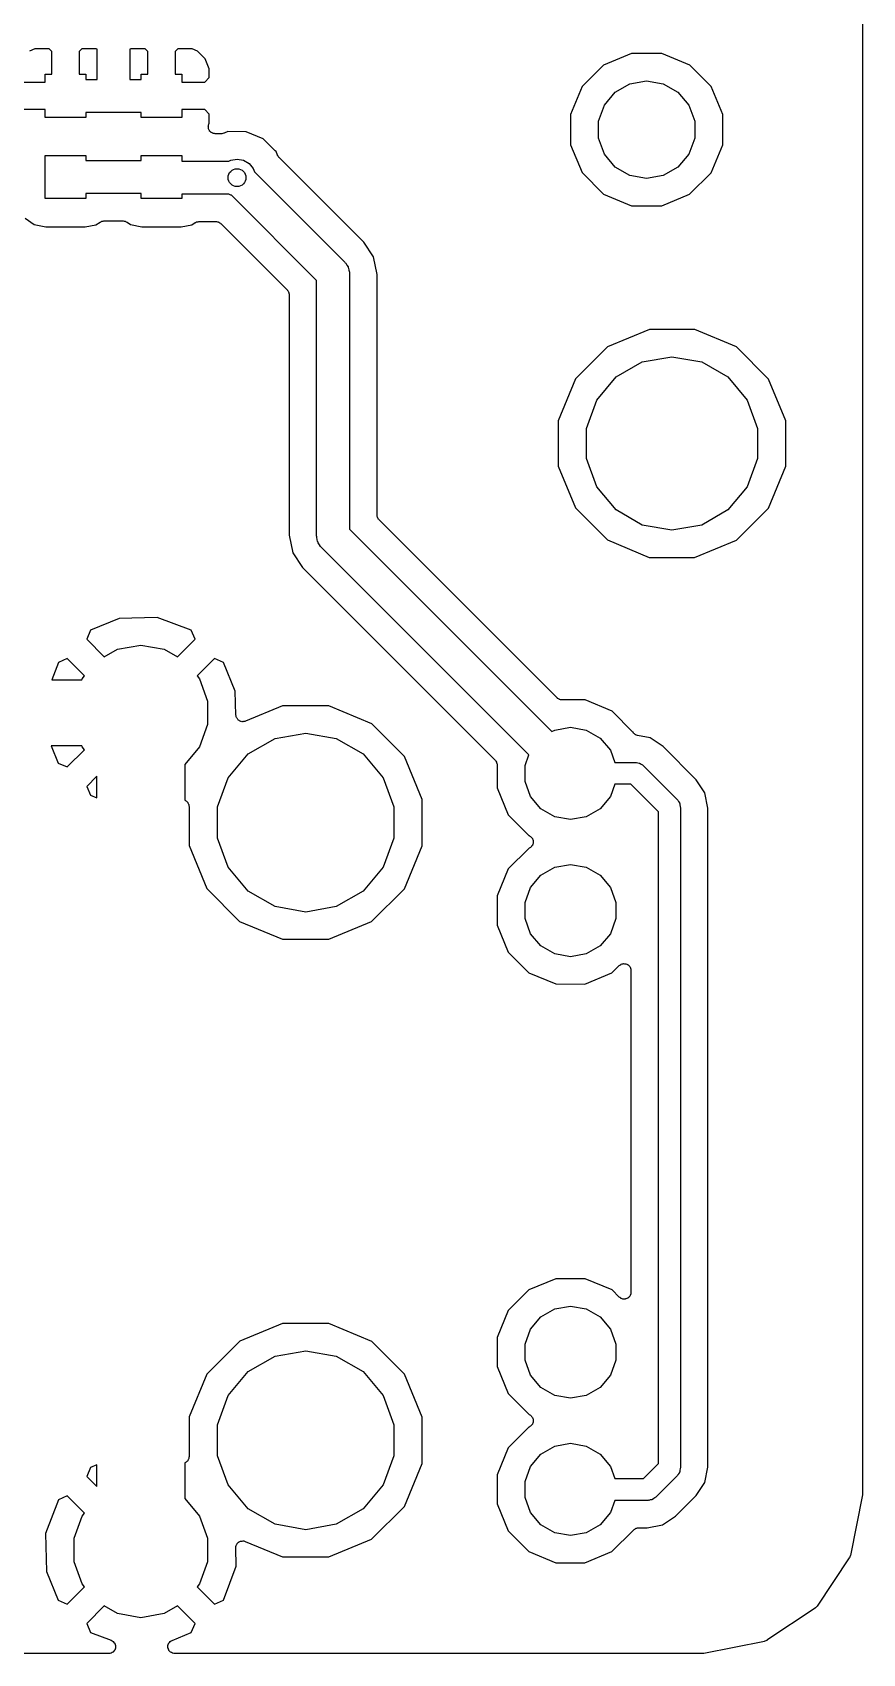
# Model space of a CAD drawing. Extents: x -71.9 to -7.4, y 11.1 to 59.4.
# Drawn here: x -22.84 to -7.47, y 11.11 to 41.11 of the extents above; entities that cross this region are included whole.
import ezdxf

# ---------------------------------------------------------------- set-up
doc = ezdxf.new("R2010")
doc.units = 0
doc.header["$MEASUREMENT"] = 0
doc.layers.add('BLACK', color=7, linetype='CONTINUOUS')

msp = doc.modelspace()

# ---------------------------------------------------------------- linework, layer by layer
at = {"layer": 'Black'}
for p, q in [((-7.473, 41.807), (-7.473, 14.0724)), ((-22.7905, 40.8015), (-22.8868, 40.7617)), ((-22.5249, 40.8015), (-22.7905, 40.8015)), ((-22.478, 40.7546), (-22.5249, 40.8015)), ((-21.9231, 40.8015), (-21.97, 40.7546)), ((-21.6575, 40.8015), (-21.9231, 40.8015)), ((-21.6398, 40.7942), (-21.6575, 40.8015)), ((-21.0125, 40.8015), (-21.0302, 40.7942)), ((-20.7469, 40.8015), (-21.0125, 40.8015)), ((-20.7, 40.7546), (-20.7469, 40.8015)), ((-20.1451, 40.8015), (-20.192, 40.7546)), ((-19.9888, 40.8015), (-20.1451, 40.8015)), ((-19.8795, 40.8015), (-19.9888, 40.8015)), ((-19.7832, 40.7617), (-19.8795, 40.8015)), ((-22.478, 40.331), (-22.478, 40.7546)), ((-21.97, 40.7546), (-21.97, 40.331)), ((-21.6398, 40.2358), (-21.6398, 40.7942)), ((-21.0302, 40.7942), (-21.0302, 40.2358)), ((-20.7, 40.331), (-20.7, 40.7546)), ((-20.192, 40.7546), (-20.192, 40.331)), ((-19.6403, 40.6188), (-19.7832, 40.7617)), ((-19.563, 40.432), (-19.6403, 40.6188)), ((-12.2662, 40.5022), (-12.6626, 40.1065)), ((-11.7485, 40.7161), (-12.2662, 40.5022)), ((-11.1883, 40.7157), (-11.7485, 40.7161)), ((-10.671, 40.5008), (-11.1883, 40.7157)), ((-10.2753, 40.1044), (-10.671, 40.5008)), ((-22.599, 40.185), (-22.599, 40.331)), ((-22.599, 40.331), (-22.478, 40.331)), ((-21.97, 40.331), (-21.849, 40.331)), ((-21.849, 40.331), (-21.849, 40.2358)), ((-21.849, 40.2358), (-21.6398, 40.2358)), ((-21.0302, 40.2358), (-20.821, 40.2358)), ((-20.821, 40.2358), (-20.821, 40.331)), ((-20.821, 40.331), (-20.7, 40.331)), ((-20.192, 40.331), (-20.071, 40.331)), ((-20.071, 40.331), (-20.071, 40.185)), ((-19.6474, 40.185), (-19.563, 40.2694)), ((-19.563, 40.2694), (-19.563, 40.432)), ((-11.7786, 40.1569), (-11.4696, 40.2113)), ((-11.4696, 40.2113), (-11.1606, 40.1569)), ((-23.0226, 40.185), (-22.599, 40.185)), ((-20.071, 40.185), (-19.6474, 40.185)), ((-12.6626, 40.1065), (-12.8774, 39.5892)), ((-12.252, 39.7596), (-12.0504, 40)), ((-12.0504, 40), (-11.7786, 40.1569)), ((-11.1606, 40.1569), (-10.8889, 40)), ((-10.8889, 40), (-10.6872, 39.7596)), ((-10.0614, 39.5867), (-10.2753, 40.1044)), ((-22.599, 39.677), (-23.0226, 39.677)), ((-22.599, 39.531), (-22.599, 39.677)), ((-21.335, 39.6262), (-21.849, 39.6262)), ((-21.849, 39.6262), (-21.849, 39.531)), ((-20.821, 39.6262), (-21.335, 39.6262)), ((-20.821, 39.531), (-20.821, 39.6262)), ((-19.6474, 39.677), (-20.071, 39.677)), ((-20.071, 39.677), (-20.071, 39.531)), ((-19.563, 39.5926), (-19.6474, 39.677)), ((-12.3594, 39.4648), (-12.252, 39.7596)), ((-10.6872, 39.7596), (-10.5799, 39.4648)), ((-21.849, 39.531), (-22.599, 39.531)), ((-20.071, 39.531), (-20.821, 39.531)), ((-19.5819, 39.3643), (-19.5801, 39.3725)), ((-19.5801, 39.3506), (-19.5819, 39.3643)), ((-19.5801, 39.3809), (-19.5753, 39.3939)), ((-19.5801, 39.3725), (-19.5801, 39.3809)), ((-19.5801, 39.3367), (-19.5801, 39.3506)), ((-19.5772, 39.3289), (-19.5801, 39.3367)), ((-19.5761, 39.3206), (-19.5772, 39.3289)), ((-19.5697, 39.3083), (-19.5761, 39.3206)), ((-19.5753, 39.3939), (-19.5723, 39.4074)), ((-19.5723, 39.4074), (-19.563, 39.43)), ((-19.565, 39.2953), (-19.5697, 39.3083)), ((-19.563, 39.43), (-19.563, 39.5926)), ((-12.8774, 39.5892), (-12.8779, 39.0291)), ((-12.3594, 39.151), (-12.3594, 39.4648)), ((-10.5799, 39.4648), (-10.5799, 39.151)), ((-10.0619, 39.0266), (-10.0614, 39.5867)), ((-19.5596, 39.2889), (-19.565, 39.2953)), ((-19.5558, 39.2815), (-19.5596, 39.2889)), ((-19.5455, 39.2721), (-19.5558, 39.2815)), ((-19.5366, 39.2615), (-19.5455, 39.2721)), ((-19.5294, 39.2573), (-19.5366, 39.2615)), ((-19.5232, 39.2517), (-19.5294, 39.2573)), ((-19.5104, 39.2464), (-19.5232, 39.2517)), ((-19.4984, 39.2395), (-19.5104, 39.2464)), ((-19.4902, 39.238), (-19.4984, 39.2395)), ((-19.4825, 39.2348), (-19.4902, 39.238)), ((-19.4687, 39.2342), (-19.4825, 39.2348)), ((-19.455, 39.2318), (-19.4687, 39.2342)), ((-19.3353, 39.2318), (-19.455, 39.2318)), ((-19.3326, 39.2323), (-19.3353, 39.2318)), ((-19.3299, 39.2319), (-19.3326, 39.2323)), ((-19.3109, 39.2361), (-19.3299, 39.2319)), ((-19.2918, 39.2395), (-19.3109, 39.2361)), ((-19.2895, 39.2408), (-19.2918, 39.2395)), ((-19.2868, 39.2414), (-19.2895, 39.2408)), ((-19.2175, 39.27), (-19.2868, 39.2414)), ((-18.879, 39.2698), (-19.2175, 39.27)), ((-18.5664, 39.1399), (-18.879, 39.2698)), ((-18.341, 38.9142), (-18.5664, 39.1399)), ((-12.8779, 39.0291), (-12.664, 38.5114)), ((-12.252, 38.8562), (-12.3594, 39.151)), ((-10.5799, 39.151), (-10.6872, 38.8562)), ((-10.2767, 38.5093), (-10.0619, 39.0266)), ((-22.599, 38.031), (-22.599, 38.831)), ((-22.599, 38.831), (-21.849, 38.831)), ((-21.849, 38.831), (-21.849, 38.7358)), ((-21.849, 38.7358), (-20.821, 38.7358)), ((-20.821, 38.7358), (-20.821, 38.831)), ((-20.821, 38.831), (-20.071, 38.831)), ((-20.071, 38.831), (-20.071, 38.7238)), ((-20.071, 38.7238), (-19.199, 38.7238)), ((-19.199, 38.7238), (-19.1667, 38.7425)), ((-19.1667, 38.7425), (-19.049, 38.7632)), ((-19.049, 38.7632), (-18.9313, 38.7425)), ((-18.9313, 38.7425), (-18.8277, 38.6827)), ((-18.3272, 38.9004), (-18.341, 38.9142)), ((-18.2991, 38.8323), (-18.3272, 38.9004)), ((-18.2976, 38.8299), (-18.2991, 38.8323)), ((-18.2968, 38.8271), (-18.2976, 38.8299)), ((-18.2858, 38.8113), (-18.2968, 38.8271)), ((-18.2754, 38.7951), (-18.2858, 38.8113)), ((-18.2732, 38.7933), (-18.2754, 38.7951)), ((-18.2715, 38.791), (-18.2732, 38.7933)), ((-16.7051, 37.2246), (-18.2715, 38.791)), ((-12.0504, 38.6158), (-12.252, 38.8562)), ((-10.6872, 38.8562), (-10.8889, 38.6158)), ((-18.8277, 38.6827), (-18.7509, 38.5911)), ((-18.7509, 38.5911), (-18.7285, 38.5296)), ((-18.7285, 38.5296), (-17.0555, 36.8565)), ((-12.664, 38.5114), (-12.2682, 38.115)), ((-11.7786, 38.4589), (-12.0504, 38.6158)), ((-11.4696, 38.4045), (-11.7786, 38.4589)), ((-11.1606, 38.4589), (-11.4696, 38.4045)), ((-10.8889, 38.6158), (-11.1606, 38.4589)), ((-10.6731, 38.1136), (-10.2767, 38.5093)), ((-20.821, 38.1262), (-21.849, 38.1262)), ((-21.849, 38.1262), (-21.849, 38.031)), ((-20.821, 38.031), (-20.821, 38.1262)), ((-19.199, 38.1142), (-20.071, 38.1142)), ((-20.071, 38.1142), (-20.071, 38.031)), ((-19.1667, 38.0955), (-19.199, 38.1142)), ((-12.2682, 38.115), (-11.7509, 37.9001)), ((-11.1908, 37.8997), (-10.6731, 38.1136)), ((-21.849, 38.031), (-22.599, 38.031)), ((-20.071, 38.031), (-20.821, 38.031)), ((-19.1544, 38.0934), (-19.1667, 38.0955)), ((-17.5758, 36.5147), (-19.1544, 38.0934)), ((-11.7509, 37.9001), (-11.1908, 37.8997)), ((-22.9702, 37.6699), (-22.8005, 37.5539)), ((-22.8005, 37.5539), (-22.5863, 37.5106)), ((-22.5863, 37.5106), (-21.8608, 37.5106)), ((-21.8608, 37.5106), (-21.6615, 37.5481)), ((-21.6615, 37.5481), (-21.5839, 37.598)), ((-21.5839, 37.598), (-21.5709, 37.6035)), ((-21.5709, 37.6035), (-21.5587, 37.6105)), ((-21.5587, 37.6105), (-21.5507, 37.6119)), ((-21.5507, 37.6119), (-21.5433, 37.6151)), ((-21.5433, 37.6151), (-21.5291, 37.6157)), ((-21.5291, 37.6157), (-21.5152, 37.6182)), ((-21.5152, 37.6182), (-21.1558, 37.6182)), ((-21.1558, 37.6182), (-21.1401, 37.6154)), ((-21.1401, 37.6154), (-21.1243, 37.6142)), ((-21.1243, 37.6142), (-21.1186, 37.6116)), ((-21.1186, 37.6116), (-21.1123, 37.6105)), ((-21.1123, 37.6105), (-21.0986, 37.6026)), ((-21.0986, 37.6026), (-21.0841, 37.5961)), ((-21.0841, 37.5961), (-21.0225, 37.5539)), ((-21.0225, 37.5539), (-20.8083, 37.5106)), ((-20.8083, 37.5106), (-20.0828, 37.5106)), ((-20.0828, 37.5106), (-19.8835, 37.5481)), ((-19.8835, 37.5481), (-19.8246, 37.586)), ((-19.8246, 37.586), (-19.8116, 37.5915)), ((-19.8116, 37.5915), (-19.7993, 37.5985)), ((-19.7993, 37.5985), (-19.7914, 37.5999)), ((-19.7914, 37.5999), (-19.7839, 37.6031)), ((-19.7839, 37.6031), (-19.7698, 37.6037)), ((-19.7698, 37.6037), (-19.7559, 37.6062)), ((-19.7559, 37.6062), (-19.4383, 37.6062)), ((-19.4383, 37.6062), (-19.4328, 37.6052)), ((-19.4328, 37.6052), (-19.4272, 37.6057)), ((-19.4272, 37.6057), (-19.4112, 37.6014)), ((-19.4112, 37.6014), (-19.3948, 37.5985)), ((-19.3948, 37.5985), (-19.39, 37.5957)), ((-19.39, 37.5957), (-19.3846, 37.5943)), ((-19.3846, 37.5943), (-19.371, 37.5848)), ((-19.371, 37.5848), (-19.3566, 37.5765)), ((-19.3566, 37.5765), (-19.3531, 37.5722)), ((-19.3531, 37.5722), (-19.3485, 37.569)), ((-19.3485, 37.569), (-18.121, 36.3415)), ((-16.5224, 36.9511), (-16.7051, 37.2246)), ((-16.4582, 36.6285), (-16.5224, 36.9511)), ((-17.0555, 36.8565), (-17.0478, 36.8455)), ((-17.0478, 36.8455), (-17.0375, 36.8369)), ((-17.0375, 36.8369), (-17.0176, 36.8024)), ((-17.0176, 36.8024), (-16.9948, 36.7698)), ((-16.9948, 36.7698), (-16.9913, 36.7569)), ((-16.9913, 36.7569), (-16.9846, 36.7452)), ((-16.9846, 36.7452), (-16.9777, 36.706)), ((-16.9777, 36.706), (-16.9674, 36.6676)), ((-16.9674, 36.6676), (-16.9685, 36.6542)), ((-16.9685, 36.6542), (-16.9662, 36.641)), ((-16.9662, 36.641), (-16.9662, 31.9143)), ((-16.4582, 33.0574), (-16.4582, 36.6285)), ((-18.121, 36.3415), (-18.1178, 36.3369)), ((-18.1178, 36.3369), (-18.1135, 36.3334)), ((-18.1135, 36.3334), (-18.1052, 36.319)), ((-18.1052, 36.319), (-18.0957, 36.3054)), ((-18.0957, 36.3054), (-18.0943, 36.3)), ((-18.0943, 36.3), (-18.0915, 36.2952)), ((-17.5758, 31.788), (-17.5758, 36.5147)), ((-18.0915, 36.2952), (-18.0886, 36.2788)), ((-18.0886, 36.2788), (-18.0843, 36.2628)), ((-18.0843, 36.2628), (-18.0848, 36.2572)), ((-18.0848, 36.2572), (-18.0838, 36.2517)), ((-18.0838, 36.2517), (-18.0838, 31.8005)), ((-11.4175, 35.6084), (-12.1925, 35.2881)), ((-10.5789, 35.6076), (-11.4175, 35.6084)), ((-9.8043, 35.286), (-10.5789, 35.6076)), ((-12.1925, 35.2881), (-12.786, 34.6956)), ((-11.5493, 35.0093), (-11, 35.1061)), ((-11, 35.1061), (-10.4507, 35.0093)), ((-9.2119, 34.6925), (-9.8043, 35.286)), ((-12.0324, 34.7304), (-11.5493, 35.0093)), ((-10.4507, 35.0093), (-9.9676, 34.7304)), ((-12.786, 34.6956), (-13.1076, 33.9211)), ((-12.3909, 34.3031), (-12.0324, 34.7304)), ((-9.9676, 34.7304), (-9.6091, 34.3031)), ((-8.8916, 33.9175), (-9.2119, 34.6925)), ((-12.5817, 33.7789), (-12.3909, 34.3031)), ((-9.6091, 34.3031), (-9.4183, 33.7789)), ((-13.1076, 33.9211), (-13.1084, 33.0825)), ((-8.8924, 33.0789), (-8.8916, 33.9175)), ((-12.5817, 33.2211), (-12.5817, 33.7789)), ((-9.4183, 33.7789), (-9.4183, 33.2211)), ((-16.4582, 32.1773), (-16.4582, 33.0574)), ((-13.1084, 33.0825), (-12.7881, 32.3075)), ((-12.3909, 32.6969), (-12.5817, 33.2211)), ((-9.4183, 33.2211), (-9.6091, 32.6969)), ((-9.214, 32.3044), (-8.8924, 33.0789)), ((-12.0324, 32.2696), (-12.3909, 32.6969)), ((-9.6091, 32.6969), (-9.9676, 32.2696)), ((-16.4572, 32.1718), (-16.4582, 32.1773)), ((-16.4577, 32.1662), (-16.4572, 32.1718)), ((-16.4534, 32.1502), (-16.4577, 32.1662)), ((-16.4505, 32.1338), (-16.4534, 32.1502)), ((-16.4477, 32.129), (-16.4505, 32.1338)), ((-16.4463, 32.1236), (-16.4477, 32.129)), ((-16.4368, 32.11), (-16.4463, 32.1236)), ((-16.4285, 32.0956), (-16.4368, 32.11)), ((-12.7881, 32.3075), (-12.1956, 31.714)), ((-11.5493, 31.9907), (-12.0324, 32.2696)), ((-9.9676, 32.2696), (-10.4507, 31.9907)), ((-9.8075, 31.7119), (-9.214, 32.3044)), ((-18.0838, 31.8005), (-18.0196, 31.4779)), ((-16.9662, 31.9143), (-13.2209, 28.1689)), ((-16.4242, 32.0921), (-16.4285, 32.0956)), ((-16.421, 32.0875), (-16.4242, 32.0921)), ((-13.1249, 28.7913), (-16.421, 32.0875)), ((-11, 31.8939), (-11.5493, 31.9907)), ((-10.4507, 31.9907), (-11, 31.8939)), ((-17.5735, 31.7748), (-17.5758, 31.788)), ((-17.5746, 31.7614), (-17.5735, 31.7748)), ((-17.5643, 31.723), (-17.5746, 31.7614)), ((-17.5574, 31.6838), (-17.5643, 31.723)), ((-17.5507, 31.6721), (-17.5574, 31.6838)), ((-17.5472, 31.6592), (-17.5507, 31.6721)), ((-17.5244, 31.6266), (-17.5472, 31.6592)), ((-17.5045, 31.5921), (-17.5244, 31.6266)), ((-17.4942, 31.5835), (-17.5045, 31.5921)), ((-17.4865, 31.5725), (-17.4942, 31.5835)), ((-13.6496, 27.7356), (-17.4865, 31.5725)), ((-12.1956, 31.714), (-11.4211, 31.3924)), ((-10.5825, 31.3916), (-9.8075, 31.7119)), ((-18.0196, 31.4779), (-17.8369, 31.2044)), ((-17.8369, 31.2044), (-14.2741, 27.6416)), ((-11.4211, 31.3924), (-10.5825, 31.3916)), ((-21.7578, 30.0443), (-21.8314, 29.8776)), ((-21.2275, 30.2639), (-21.7578, 30.0443)), ((-20.5267, 30.2828), (-21.2275, 30.2639)), ((-19.8994, 30.0424), (-20.5267, 30.2828)), ((-19.8266, 29.8776), (-19.8994, 30.0424)), ((-21.8314, 29.8776), (-21.5059, 29.5521)), ((-21.2582, 29.6951), (-20.829, 29.7708)), ((-20.829, 29.7708), (-20.3998, 29.6951)), ((-20.1521, 29.5521), (-19.8266, 29.8776)), ((-22.3554, 29.4456), (-22.4781, 29.1256)), ((-22.1906, 29.5184), (-22.3554, 29.4456)), ((-21.87, 29.1978), (-22.1906, 29.5184)), ((-21.5059, 29.5521), (-21.2582, 29.6951)), ((-20.3998, 29.6951), (-20.1521, 29.5521)), ((-19.4674, 29.5184), (-19.788, 29.1978)), ((-19.3007, 29.4448), (-19.4674, 29.5184)), ((-19.0811, 28.9145), (-19.3007, 29.4448)), ((-22.4781, 29.1256), (-21.9221, 29.1256)), ((-21.9221, 29.1256), (-21.9157, 29.1434)), ((-21.9157, 29.1434), (-21.87, 29.1978)), ((-19.788, 29.1978), (-19.7423, 29.1434)), ((-19.7423, 29.1434), (-19.5933, 28.7339)), ((-19.0692, 28.4743), (-19.0811, 28.9145)), ((-19.5933, 28.7339), (-19.5933, 28.2981)), ((-18.2064, 28.6444), (-18.8938, 28.3603)), ((-17.3479, 28.6436), (-18.2064, 28.6444)), ((-16.555, 28.3144), (-17.3479, 28.6436)), ((-13.1203, 28.7882), (-13.1249, 28.7913)), ((-13.1168, 28.7839), (-13.1203, 28.7882)), ((-13.1024, 28.7756), (-13.1168, 28.7839)), ((-13.0887, 28.766), (-13.1024, 28.7756)), ((-13.0834, 28.7646), (-13.0887, 28.766)), ((-13.0786, 28.7618), (-13.0834, 28.7646)), ((-13.0622, 28.7589), (-13.0786, 28.7618)), ((-13.0461, 28.7546), (-13.0622, 28.7589)), ((-13.0406, 28.7551), (-13.0461, 28.7546)), ((-13.0352, 28.7541), (-13.0406, 28.7551)), ((-12.6077, 28.7538), (-13.0352, 28.7541)), ((-12.1088, 28.5466), (-12.6077, 28.7538)), ((-11.7217, 28.1588), (-12.1088, 28.5466)), ((-19.5933, 28.2981), (-19.7423, 27.8886)), ((-19.0668, 28.4624), (-19.0692, 28.4743)), ((-19.0663, 28.4503), (-19.0668, 28.4624)), ((-19.0624, 28.441), (-19.0663, 28.4503)), ((-19.0604, 28.4311), (-19.0624, 28.441)), ((-19.0541, 28.4208), (-19.0604, 28.4311)), ((-19.0495, 28.4096), (-19.0541, 28.4208)), ((-19.0426, 28.4021), (-19.0495, 28.4096)), ((-19.0374, 28.3935), (-19.0426, 28.4021)), ((-19.0279, 28.386), (-19.0374, 28.3935)), ((-19.0197, 28.377), (-19.0279, 28.386)), ((-19.0107, 28.3723), (-19.0197, 28.377)), ((-19.0028, 28.3661), (-19.0107, 28.3723)), ((-18.9913, 28.3622), (-19.0028, 28.3661)), ((-18.9806, 28.3566), (-18.9913, 28.3622)), ((-18.9706, 28.3553), (-18.9806, 28.3566)), ((-18.961, 28.3521), (-18.9706, 28.3553)), ((-18.9489, 28.3524), (-18.961, 28.3521)), ((-18.9369, 28.3508), (-18.9489, 28.3524)), ((-18.927, 28.353), (-18.9369, 28.3508)), ((-18.9169, 28.3533), (-18.927, 28.353)), ((-18.9056, 28.3577), (-18.9169, 28.3533)), ((-18.8938, 28.3603), (-18.9056, 28.3577)), ((-15.9485, 27.7068), (-16.555, 28.3144)), ((-13.1708, 28.1978), (-12.879, 28.2492)), ((-12.879, 28.2492), (-12.5872, 28.1978)), ((-22.4895, 27.9064), (-22.3573, 27.5872)), ((-21.9221, 27.9064), (-22.4895, 27.9064)), ((-21.9157, 27.8886), (-21.9221, 27.9064)), ((-18.8437, 27.7548), (-18.3455, 28.0424)), ((-18.3455, 28.0424), (-17.779, 28.1423)), ((-17.779, 28.1423), (-17.2125, 28.0424)), ((-17.2125, 28.0424), (-16.7143, 27.7548)), ((-13.2209, 28.1689), (-13.1708, 28.1978)), ((-12.5872, 28.1978), (-12.3305, 28.0496)), ((-12.3305, 28.0496), (-12.1401, 27.8226)), ((-11.721, 28.1579), (-11.7217, 28.1588)), ((-11.7124, 28.1421), (-11.721, 28.1579)), ((-11.7093, 28.1393), (-11.7124, 28.1421)), ((-11.707, 28.1358), (-11.7093, 28.1393)), ((-11.6928, 28.1249), (-11.707, 28.1358)), ((-11.6792, 28.113), (-11.6928, 28.1249)), ((-11.6754, 28.1115), (-11.6792, 28.113)), ((-11.6721, 28.109), (-11.6754, 28.1115)), ((-11.6549, 28.1035), (-11.6721, 28.109)), ((-11.6381, 28.097), (-11.6549, 28.1035)), ((-11.4057, 28.0508), (-11.6381, 28.097)), ((-11.1652, 27.8901), (-11.4057, 28.0508)), ((-22.1906, 27.5136), (-21.87, 27.8342)), ((-21.87, 27.8342), (-21.9157, 27.8886)), ((-19.7423, 27.8886), (-20.0162, 27.5622)), ((-19.2134, 27.3142), (-18.8437, 27.7548)), ((-16.7143, 27.7548), (-16.3446, 27.3142)), ((-15.6206, 26.9134), (-15.9485, 27.7068)), ((-14.2741, 27.6416), (-14.2708, 27.637)), ((-14.2708, 27.637), (-14.2665, 27.6333)), ((-14.2665, 27.6333), (-14.2582, 27.619)), ((-14.2582, 27.619), (-14.2488, 27.6055)), ((-14.2488, 27.6055), (-14.2473, 27.6)), ((-14.2473, 27.6), (-14.2445, 27.5951)), ((-13.7193, 27.5442), (-13.6496, 27.7356)), ((-12.1401, 27.8226), (-12.0587, 27.5992)), ((-12.0587, 27.5992), (-11.6769, 27.5992)), ((-11.6769, 27.5992), (-11.6681, 27.5976)), ((-10.554, 27.2788), (-11.1652, 27.8901)), ((-22.3573, 27.5872), (-22.1906, 27.5136)), ((-21.6418, 27.344), (-21.8314, 27.1544)), ((-21.6418, 26.9448), (-21.6418, 27.344)), ((-20.0162, 27.5622), (-20.0162, 26.8988)), ((-19.4101, 26.7736), (-19.2134, 27.3142)), ((-16.3446, 27.3142), (-16.1479, 26.7736)), ((-14.2445, 27.5951), (-14.2416, 27.5788)), ((-14.2416, 27.5788), (-14.2373, 27.5629)), ((-14.2373, 27.5629), (-14.2378, 27.5572)), ((-14.2378, 27.5572), (-14.2369, 27.5517)), ((-14.2369, 27.5517), (-14.2372, 27.1271)), ((-13.7193, 27.2478), (-13.7193, 27.5442)), ((-11.6681, 27.5976), (-11.6592, 27.5984)), ((-11.6592, 27.5984), (-11.6336, 27.5916)), ((-11.6336, 27.5916), (-11.6074, 27.5869)), ((-11.6074, 27.5869), (-11.5997, 27.5825)), ((-11.5997, 27.5825), (-11.591, 27.5802)), ((-11.591, 27.5802), (-11.5693, 27.5649)), ((-11.5693, 27.5649), (-11.5463, 27.5517)), ((-11.5463, 27.5517), (-11.5406, 27.5448)), ((-11.5406, 27.5448), (-11.5332, 27.5397)), ((-11.5332, 27.5397), (-10.9043, 26.9108)), ((-21.8314, 27.1544), (-21.7586, 26.9896)), ((-14.2372, 27.1271), (-14.0309, 26.6278)), ((-13.6179, 26.9694), (-13.7193, 27.2478)), ((-12.0587, 27.1928), (-12.1401, 26.9694)), ((-11.7611, 27.1928), (-12.0587, 27.1928)), ((-11.2512, 26.6829), (-11.7611, 27.1928)), ((-10.3932, 27.0383), (-10.554, 27.2788)), ((-10.3368, 26.7546), (-10.3932, 27.0383)), ((-21.7586, 26.9896), (-21.6418, 26.9448)), ((-20.0162, 26.8988), (-20.0132, 26.8972)), ((-20.0132, 26.8972), (-20.0001, 26.8924)), ((-20.0001, 26.8924), (-19.9938, 26.8871)), ((-19.9938, 26.8871), (-19.9864, 26.8833)), ((-19.9864, 26.8833), (-19.977, 26.873)), ((-19.977, 26.873), (-19.9664, 26.8641)), ((-19.9664, 26.8641), (-19.9622, 26.8569)), ((-19.9622, 26.8569), (-19.9566, 26.8507)), ((-19.9566, 26.8507), (-19.9513, 26.8379)), ((-19.9513, 26.8379), (-19.9444, 26.8258)), ((-19.9444, 26.8258), (-19.9429, 26.8177)), ((-19.9429, 26.8177), (-19.9398, 26.81)), ((-19.9398, 26.81), (-19.9391, 26.7961)), ((-19.9391, 26.7961), (-19.9367, 26.7824)), ((-19.9367, 26.7824), (-19.9374, 26.0586)), ((-19.4101, 26.1984), (-19.4101, 26.7736)), ((-16.1479, 26.7736), (-16.1479, 26.1984)), ((-15.6214, 26.0549), (-15.6206, 26.9134)), ((-13.4275, 26.7424), (-13.6179, 26.9694)), ((-13.1708, 26.5942), (-13.4275, 26.7424)), ((-12.3305, 26.7424), (-12.5872, 26.5942)), ((-12.1401, 26.9694), (-12.3305, 26.7424)), ((-10.9043, 26.9108), (-10.8992, 26.9034)), ((-10.8992, 26.9034), (-10.8923, 26.8977)), ((-10.8923, 26.8977), (-10.8791, 26.8747)), ((-10.8791, 26.8747), (-10.8638, 26.853)), ((-10.8638, 26.853), (-10.8615, 26.8443)), ((-10.8615, 26.8443), (-10.8571, 26.8366)), ((-10.8571, 26.8366), (-10.8524, 26.8104)), ((-10.8524, 26.8104), (-10.8456, 26.7848)), ((-10.8456, 26.7848), (-10.8464, 26.7759)), ((-10.8464, 26.7759), (-10.8448, 26.7671)), ((-10.8448, 26.7671), (-10.8448, 14.543)), ((-10.3368, 14.5555), (-10.3368, 26.7546)), ((-14.0309, 26.6278), (-13.6492, 26.2454)), ((-12.879, 26.5428), (-13.1708, 26.5942)), ((-12.5872, 26.5942), (-12.879, 26.5428)), ((-11.2512, 14.6272), (-11.2512, 26.6829)), ((-19.2134, 25.6578), (-19.4101, 26.1984)), ((-16.1479, 26.1984), (-16.3446, 25.6578)), ((-13.6492, 26.2454), (-13.6447, 26.2435)), ((-13.6447, 26.2435), (-13.6308, 26.2346)), ((-13.6308, 26.2346), (-13.616, 26.2269)), ((-13.616, 26.2269), (-13.6123, 26.2228)), ((-13.6123, 26.2228), (-13.6076, 26.2198)), ((-13.6076, 26.2198), (-13.5975, 26.2066)), ((-13.5975, 26.2066), (-13.5863, 26.1944)), ((-13.5863, 26.1944), (-13.5841, 26.1892)), ((-13.5841, 26.1892), (-13.5807, 26.1848)), ((-13.5807, 26.1848), (-13.5758, 26.169)), ((-13.5758, 26.169), (-13.5694, 26.1536)), ((-13.5695, 26.0987), (-13.5758, 26.0833)), ((-13.5692, 26.1042), (-13.5695, 26.0987)), ((-13.5694, 26.1536), (-13.5692, 26.1481)), ((-13.5692, 26.1481), (-13.5675, 26.1427)), ((-13.5675, 26.1096), (-13.5692, 26.1042)), ((-13.5675, 26.1427), (-13.5683, 26.1261)), ((-13.5683, 26.1261), (-13.5675, 26.1096)), ((-19.9374, 26.0586), (-19.6095, 25.2652)), ((-15.9506, 25.262), (-15.6214, 26.0549)), ((-13.6472, 26.0079), (-14.0296, 25.6262)), ((-13.6449, 26.0089), (-13.6472, 26.0079)), ((-13.6309, 26.0178), (-13.6449, 26.0089)), ((-13.6162, 26.0254), (-13.6309, 26.0178)), ((-13.6124, 26.0295), (-13.6162, 26.0254)), ((-13.6077, 26.0325), (-13.6124, 26.0295)), ((-13.5976, 26.0457), (-13.6077, 26.0325)), ((-13.5864, 26.0579), (-13.5976, 26.0457)), ((-13.5842, 26.0631), (-13.5864, 26.0579)), ((-13.5808, 26.0675), (-13.5842, 26.0631)), ((-13.5758, 26.0833), (-13.5808, 26.0675)), ((-18.8437, 25.2172), (-19.2134, 25.6578)), ((-16.3446, 25.6578), (-16.7143, 25.2172)), ((-14.0296, 25.6262), (-14.2368, 25.1273)), ((-13.6179, 25.2826), (-13.4275, 25.5096)), ((-13.4275, 25.5096), (-13.1708, 25.6578)), ((-13.1708, 25.6578), (-12.879, 25.7092)), ((-12.879, 25.7092), (-12.5872, 25.6578)), ((-12.5872, 25.6578), (-12.3305, 25.5096)), ((-12.3305, 25.5096), (-12.1401, 25.2826)), ((-19.6095, 25.2652), (-19.003, 24.6576)), ((-18.3455, 24.9296), (-18.8437, 25.2172)), ((-16.7143, 25.2172), (-17.2125, 24.9296)), ((-16.5582, 24.6555), (-15.9506, 25.262)), ((-13.7193, 25.0042), (-13.6179, 25.2826)), ((-12.1401, 25.2826), (-12.0387, 25.0042)), ((-17.779, 24.8297), (-18.3455, 24.9296)), ((-17.2125, 24.9296), (-17.779, 24.8297)), ((-14.2368, 25.1273), (-14.2372, 24.5871)), ((-13.7193, 24.7078), (-13.7193, 25.0042)), ((-12.0387, 25.0042), (-12.0387, 24.7078)), ((-19.003, 24.6576), (-18.2101, 24.3284)), ((-17.3516, 24.3276), (-16.5582, 24.6555)), ((-13.6179, 24.4294), (-13.7193, 24.7078)), ((-12.0387, 24.7078), (-12.1401, 24.4294)), ((-18.2101, 24.3284), (-17.3516, 24.3276)), ((-14.2372, 24.5871), (-14.0309, 24.0878)), ((-13.4275, 24.2024), (-13.6179, 24.4294)), ((-12.1401, 24.4294), (-12.3305, 24.2024)), ((-14.0309, 24.0878), (-13.6492, 23.7054)), ((-13.1708, 24.0542), (-13.4275, 24.2024)), ((-12.879, 24.0028), (-13.1708, 24.0542)), ((-12.5872, 24.0542), (-12.879, 24.0028)), ((-12.3305, 24.2024), (-12.5872, 24.0542)), ((-13.6492, 23.7054), (-13.1503, 23.4982)), ((-12.6101, 23.4978), (-12.1108, 23.7041)), ((-12.1108, 23.7041), (-11.9759, 23.8387)), ((-11.9759, 23.8387), (-11.9624, 23.8481)), ((-11.9624, 23.8481), (-11.9497, 23.8588)), ((-11.9497, 23.8588), (-11.9444, 23.8607)), ((-11.9444, 23.8607), (-11.9398, 23.8639)), ((-11.9398, 23.8639), (-11.9238, 23.8682)), ((-11.9238, 23.8682), (-11.9083, 23.8739)), ((-11.9083, 23.8739), (-11.9026, 23.8739)), ((-11.9026, 23.8739), (-11.8972, 23.8753)), ((-11.8972, 23.8753), (-11.8807, 23.8739)), ((-11.8807, 23.8739), (-11.8641, 23.8739)), ((-11.8641, 23.8739), (-11.8588, 23.8719)), ((-11.8588, 23.8719), (-11.8532, 23.8714)), ((-11.8532, 23.8714), (-11.8382, 23.8644)), ((-11.8382, 23.8644), (-11.8227, 23.8588)), ((-11.8227, 23.8588), (-11.8184, 23.8552)), ((-11.8184, 23.8552), (-11.8133, 23.8528)), ((-11.8133, 23.8528), (-11.8016, 23.8411)), ((-11.8016, 23.8411), (-11.7889, 23.8304)), ((-11.7889, 23.8304), (-11.7861, 23.8255)), ((-11.7861, 23.8255), (-11.7821, 23.8215)), ((-11.7821, 23.8215), (-11.7751, 23.8066)), ((-11.7751, 23.8066), (-11.7669, 23.7922)), ((-11.7669, 23.7922), (-11.7659, 23.7867)), ((-11.7659, 23.7867), (-11.7635, 23.7816)), ((-11.7635, 23.7816), (-11.7621, 23.7651)), ((-11.7621, 23.7651), (-11.7592, 23.7488)), ((-11.7592, 23.7488), (-11.7592, 17.7934)), ((-13.1503, 23.4982), (-12.6101, 23.4978)), ((-13.1479, 18.0442), (-13.6472, 17.8379)), ((-12.6077, 18.0438), (-13.1479, 18.0442)), ((-12.1088, 17.8366), (-12.6077, 18.0438)), ((-13.6472, 17.8379), (-14.0296, 17.4562)), ((-11.9761, 17.7037), (-12.1088, 17.8366)), ((-11.9625, 17.6941), (-11.9761, 17.7037)), ((-11.8017, 17.7011), (-11.8134, 17.6893)), ((-11.7889, 17.7118), (-11.8017, 17.7011)), ((-11.7861, 17.7166), (-11.7889, 17.7118)), ((-11.7822, 17.7205), (-11.7861, 17.7166)), ((-11.7752, 17.7356), (-11.7822, 17.7205)), ((-11.7669, 17.75), (-11.7752, 17.7356)), ((-11.7659, 17.7554), (-11.7669, 17.75)), ((-11.7636, 17.7604), (-11.7659, 17.7554)), ((-11.7621, 17.777), (-11.7636, 17.7604)), ((-11.7592, 17.7934), (-11.7621, 17.777)), ((-14.0296, 17.4562), (-14.2368, 16.9573)), ((-13.4275, 17.3396), (-13.1708, 17.4878)), ((-13.1708, 17.4878), (-12.879, 17.5392)), ((-12.879, 17.5392), (-12.5872, 17.4878)), ((-12.5872, 17.4878), (-12.3305, 17.3396)), ((-11.9497, 17.6834), (-11.9625, 17.6941)), ((-11.9445, 17.6815), (-11.9497, 17.6834)), ((-11.94, 17.6784), (-11.9445, 17.6815)), ((-11.9239, 17.674), (-11.94, 17.6784)), ((-11.9083, 17.6683), (-11.9239, 17.674)), ((-11.9027, 17.6683), (-11.9083, 17.6683)), ((-11.8974, 17.6669), (-11.9027, 17.6683)), ((-11.8808, 17.6683), (-11.8974, 17.6669)), ((-11.8641, 17.6683), (-11.8808, 17.6683)), ((-11.8589, 17.6702), (-11.8641, 17.6683)), ((-11.8534, 17.6707), (-11.8589, 17.6702)), ((-11.8383, 17.6777), (-11.8534, 17.6707)), ((-11.8227, 17.6834), (-11.8383, 17.6777)), ((-11.8185, 17.687), (-11.8227, 17.6834)), ((-11.8134, 17.6893), (-11.8185, 17.687)), ((-18.2064, 17.2144), (-18.9998, 16.8865)), ((-17.3479, 17.2136), (-18.2064, 17.2144)), ((-16.555, 16.8844), (-17.3479, 17.2136)), ((-13.7193, 16.8342), (-13.6179, 17.1126)), ((-13.6179, 17.1126), (-13.4275, 17.3396)), ((-12.3305, 17.3396), (-12.1401, 17.1126)), ((-12.1401, 17.1126), (-12.0387, 16.8342)), ((-18.9998, 16.8865), (-19.6074, 16.28)), ((-15.9485, 16.2768), (-16.555, 16.8844)), ((-14.2368, 16.9573), (-14.2372, 16.4171)), ((-13.7193, 16.5378), (-13.7193, 16.8342)), ((-12.0387, 16.8342), (-12.0387, 16.5378)), ((-18.8437, 16.3248), (-18.3455, 16.6124)), ((-18.3455, 16.6124), (-17.779, 16.7123)), ((-17.779, 16.7123), (-17.2125, 16.6124)), ((-17.2125, 16.6124), (-16.7143, 16.3248)), ((-13.6179, 16.2594), (-13.7193, 16.5378)), ((-12.0387, 16.5378), (-12.1401, 16.2594)), ((-19.6074, 16.28), (-19.9366, 15.4871)), ((-19.2134, 15.8842), (-18.8437, 16.3248)), ((-16.7143, 16.3248), (-16.3446, 15.8842)), ((-15.6206, 15.4834), (-15.9485, 16.2768)), ((-14.2372, 16.4171), (-14.0309, 15.9178)), ((-13.4275, 16.0324), (-13.6179, 16.2594)), ((-12.1401, 16.2594), (-12.3305, 16.0324)), ((-14.0309, 15.9178), (-13.6492, 15.5354)), ((-13.1708, 15.8842), (-13.4275, 16.0324)), ((-12.3305, 16.0324), (-12.5872, 15.8842)), ((-19.4101, 15.3436), (-19.2134, 15.8842)), ((-16.3446, 15.8842), (-16.1479, 15.3436)), ((-12.879, 15.8328), (-13.1708, 15.8842)), ((-12.5872, 15.8842), (-12.879, 15.8328)), ((-19.9366, 15.4871), (-19.9373, 14.7515)), ((-19.4101, 14.7684), (-19.4101, 15.3436)), ((-16.1479, 15.3436), (-16.1479, 14.7684)), ((-15.6214, 14.6249), (-15.6206, 15.4834)), ((-13.6492, 15.5354), (-13.6447, 15.5335)), ((-13.6309, 15.3078), (-13.6449, 15.2989)), ((-13.6447, 15.5335), (-13.6308, 15.5246)), ((-13.6162, 15.3154), (-13.6309, 15.3078)), ((-13.6308, 15.5246), (-13.616, 15.5169)), ((-13.6124, 15.3195), (-13.6162, 15.3154)), ((-13.616, 15.5169), (-13.6123, 15.5128)), ((-13.6077, 15.3225), (-13.6124, 15.3195)), ((-13.6123, 15.5128), (-13.6076, 15.5098)), ((-13.5976, 15.3357), (-13.6077, 15.3225)), ((-13.6076, 15.5098), (-13.5975, 15.4966)), ((-13.5864, 15.3479), (-13.5976, 15.3357)), ((-13.5975, 15.4966), (-13.5863, 15.4844)), ((-13.5842, 15.3531), (-13.5864, 15.3479)), ((-13.5863, 15.4844), (-13.5841, 15.4792)), ((-13.5808, 15.3575), (-13.5842, 15.3531)), ((-13.5841, 15.4792), (-13.5807, 15.4748)), ((-13.5758, 15.3733), (-13.5808, 15.3575)), ((-13.5807, 15.4748), (-13.5758, 15.459)), ((-13.5758, 15.459), (-13.5694, 15.4436)), ((-13.5695, 15.3887), (-13.5758, 15.3733)), ((-13.5692, 15.3942), (-13.5695, 15.3887)), ((-13.5694, 15.4436), (-13.5692, 15.4381)), ((-13.5692, 15.4381), (-13.5675, 15.4327)), ((-13.5675, 15.3996), (-13.5692, 15.3942)), ((-13.5675, 15.4327), (-13.5683, 15.4161)), ((-13.5683, 15.4161), (-13.5675, 15.3996)), ((-13.6472, 15.2979), (-14.0296, 14.9162)), ((-13.6449, 15.2989), (-13.6472, 15.2979)), ((-13.1708, 14.9478), (-12.879, 14.9992)), ((-12.879, 14.9992), (-12.5872, 14.9478)), ((-19.945, 14.7081), (-19.951, 14.6976)), ((-19.9432, 14.718), (-19.945, 14.7081)), ((-19.9396, 14.7275), (-19.9432, 14.718)), ((-19.9394, 14.7396), (-19.9396, 14.7275)), ((-19.9373, 14.7515), (-19.9394, 14.7396)), ((-19.2134, 14.2278), (-19.4101, 14.7684)), ((-16.1479, 14.7684), (-16.3446, 14.2278)), ((-14.0296, 14.9162), (-14.2368, 14.4173)), ((-13.6179, 14.5726), (-13.4275, 14.7996)), ((-13.4275, 14.7996), (-13.1708, 14.9478)), ((-12.5872, 14.9478), (-12.3305, 14.7996)), ((-12.3305, 14.7996), (-12.1401, 14.5726)), ((-21.7578, 14.5543), (-21.8314, 14.3876)), ((-21.6418, 14.6023), (-21.7578, 14.5543)), ((-21.6418, 14.198), (-21.6418, 14.6023)), ((-20.0122, 14.6375), (-20.0162, 14.6353)), ((-20.0162, 14.6353), (-20.0162, 13.9798)), ((-20.0009, 14.6416), (-20.0122, 14.6375)), ((-19.9931, 14.6481), (-20.0009, 14.6416)), ((-19.9843, 14.653), (-19.9931, 14.6481)), ((-19.9763, 14.6621), (-19.9843, 14.653)), ((-19.9671, 14.6699), (-19.9763, 14.6621)), ((-19.962, 14.6787), (-19.9671, 14.6699)), ((-19.9554, 14.6863), (-19.962, 14.6787)), ((-19.951, 14.6976), (-19.9554, 14.6863)), ((-15.9506, 13.832), (-15.6214, 14.6249)), ((-14.2368, 14.4173), (-14.2372, 13.8771)), ((-13.7193, 14.2942), (-13.6179, 14.5726)), ((-12.1401, 14.5726), (-12.0587, 14.3492)), ((-11.5292, 14.3492), (-11.2512, 14.6272)), ((-10.9043, 14.3993), (-11.3013, 14.0023)), ((-10.8992, 14.4066), (-10.9043, 14.3993)), ((-10.8923, 14.4124), (-10.8992, 14.4066)), ((-10.8791, 14.4354), (-10.8923, 14.4124)), ((-10.8638, 14.4571), (-10.8791, 14.4354)), ((-10.8615, 14.4658), (-10.8638, 14.4571)), ((-10.8571, 14.4735), (-10.8615, 14.4658)), ((-10.8524, 14.4997), (-10.8571, 14.4735)), ((-10.8456, 14.5253), (-10.8524, 14.4997)), ((-10.8448, 14.543), (-10.8464, 14.5342)), ((-10.8464, 14.5342), (-10.8456, 14.5253)), ((-10.3932, 14.2718), (-10.3368, 14.5555)), ((-21.8314, 14.3876), (-21.6418, 14.198)), ((-18.8437, 13.7872), (-19.2134, 14.2278)), ((-16.3446, 14.2278), (-16.7143, 13.7872)), ((-13.7193, 13.9978), (-13.7193, 14.2942)), ((-12.0587, 14.3492), (-11.5292, 14.3492)), ((-10.554, 14.0313), (-10.3932, 14.2718)), ((-22.3554, 13.9556), (-22.5958, 13.3283)), ((-22.1906, 14.0284), (-22.3554, 13.9556)), ((-21.87, 13.7078), (-22.1906, 14.0284)), ((-20.0162, 13.9798), (-19.7423, 13.6534)), ((-16.5582, 13.2255), (-15.9506, 13.832)), ((-14.2372, 13.8771), (-14.0309, 13.3778)), ((-13.6179, 13.7194), (-13.7193, 13.9978)), ((-12.0587, 13.9428), (-12.1401, 13.7194)), ((-11.445, 13.9428), (-12.0587, 13.9428)), ((-11.4362, 13.9444), (-11.445, 13.9428)), ((-11.4273, 13.9436), (-11.4362, 13.9444)), ((-11.4017, 13.9504), (-11.4273, 13.9436)), ((-11.3755, 13.9551), (-11.4017, 13.9504)), ((-11.3678, 13.9595), (-11.3755, 13.9551)), ((-11.3591, 13.9618), (-11.3678, 13.9595)), ((-11.3374, 13.9771), (-11.3591, 13.9618)), ((-11.3144, 13.9903), (-11.3374, 13.9771)), ((-11.3086, 13.9972), (-11.3144, 13.9903)), ((-11.3013, 14.0023), (-11.3086, 13.9972)), ((-10.9333, 13.6519), (-10.554, 14.0313)), ((-7.4754, 14.0476), (-7.6992, 12.9226)), ((-7.4752, 14.0601), (-7.4754, 14.0476)), ((-7.473, 14.0724), (-7.4752, 14.0601)), ((-22.0647, 13.2439), (-21.9157, 13.6534)), ((-21.9157, 13.6534), (-21.87, 13.7078)), ((-19.7423, 13.6534), (-19.5933, 13.2439)), ((-18.3455, 13.4996), (-18.8437, 13.7872)), ((-17.779, 13.3997), (-18.3455, 13.4996)), ((-17.2125, 13.4996), (-17.779, 13.3997)), ((-16.7143, 13.7872), (-17.2125, 13.4996)), ((-13.4275, 13.4924), (-13.6179, 13.7194)), ((-12.1401, 13.7194), (-12.3305, 13.4924)), ((-11.1738, 13.4912), (-10.9333, 13.6519)), ((-22.5958, 13.3283), (-22.5769, 12.6275)), ((-22.0647, 12.8081), (-22.0647, 13.2439)), ((-19.5933, 13.2439), (-19.5933, 12.8081)), ((-17.3516, 12.8976), (-16.5582, 13.2255)), ((-14.0309, 13.3778), (-13.6492, 12.9954)), ((-13.1708, 13.3442), (-13.4275, 13.4924)), ((-12.879, 13.2928), (-13.1708, 13.3442)), ((-12.5872, 13.3442), (-12.879, 13.2928)), ((-12.3305, 13.4924), (-12.5872, 13.3442)), ((-12.1108, 12.9941), (-11.7166, 13.3876)), ((-11.7166, 13.3876), (-11.7127, 13.3937)), ((-11.7127, 13.3937), (-11.7061, 13.3987)), ((-11.7061, 13.3987), (-11.7008, 13.4051)), ((-11.7008, 13.4051), (-11.6887, 13.412)), ((-11.6887, 13.412), (-11.6777, 13.4205)), ((-11.6777, 13.4205), (-11.6697, 13.423)), ((-11.6697, 13.423), (-11.6626, 13.4271)), ((-11.6626, 13.4271), (-11.6489, 13.4296)), ((-11.6489, 13.4296), (-11.6356, 13.4337)), ((-11.6356, 13.4337), (-11.6273, 13.4334)), ((-11.6273, 13.4334), (-11.6191, 13.4348)), ((-11.6191, 13.4348), (-11.4575, 13.4348)), ((-11.4575, 13.4348), (-11.1738, 13.4912)), ((-19.0713, 13.0623), (-19.069, 13.0778)), ((-19.0622, 12.7236), (-19.0713, 13.0623)), ((-19.069, 13.0778), (-19.0684, 13.0933)), ((-19.0684, 13.0933), (-19.0658, 13.0994)), ((-19.0658, 13.0994), (-19.0649, 13.106)), ((-19.0649, 13.106), (-19.0574, 13.1197)), ((-19.0574, 13.1197), (-19.0514, 13.1341)), ((-19.0514, 13.1341), (-19.047, 13.1389)), ((-19.047, 13.1389), (-19.0438, 13.1447)), ((-19.0438, 13.1447), (-19.0322, 13.1551)), ((-19.0322, 13.1551), (-19.0216, 13.1666)), ((-19.0216, 13.1666), (-19.0158, 13.1696)), ((-19.0158, 13.1696), (-19.0108, 13.174)), ((-19.0108, 13.174), (-18.9963, 13.1797)), ((-18.9963, 13.1797), (-18.9825, 13.1869)), ((-18.9825, 13.1869), (-18.9759, 13.1878)), ((-18.9759, 13.1878), (-18.9698, 13.1902)), ((-18.9698, 13.1902), (-18.9542, 13.1906)), ((-18.9542, 13.1906), (-18.9387, 13.1926)), ((-18.9387, 13.1926), (-18.9323, 13.1912)), ((-18.9323, 13.1912), (-18.9257, 13.1914)), ((-18.9257, 13.1914), (-18.9109, 13.1864)), ((-18.9109, 13.1864), (-18.8957, 13.183)), ((-18.8957, 13.183), (-18.2101, 12.8984)), ((-13.6492, 12.9954), (-13.1503, 12.7882)), ((-12.6101, 12.7878), (-12.1108, 12.9941)), ((-7.7082, 12.8995), (-7.7152, 12.8815)), ((-7.7004, 12.9172), (-7.7082, 12.8995)), ((-7.7002, 12.92), (-7.7004, 12.9172)), ((-7.6992, 12.9226), (-7.7002, 12.92)), ((-22.5769, 12.6275), (-22.3573, 12.0972)), ((-21.9157, 12.3986), (-22.0647, 12.8081)), ((-19.5933, 12.8081), (-19.7423, 12.3986)), ((-19.3026, 12.0964), (-19.0622, 12.7236)), ((-18.2101, 12.8984), (-17.3516, 12.8976)), ((-13.1503, 12.7882), (-12.6101, 12.7878)), ((-7.7182, 12.8768), (-8.3144, 11.9845)), ((-7.7171, 12.8794), (-7.7182, 12.8768)), ((-7.7152, 12.8815), (-7.7171, 12.8794)), ((-22.1906, 12.0236), (-21.87, 12.3442)), ((-21.87, 12.3442), (-21.9157, 12.3986)), ((-19.7423, 12.3986), (-19.788, 12.3442)), ((-19.788, 12.3442), (-19.4674, 12.0236)), ((-22.3573, 12.0972), (-22.1906, 12.0236)), ((-19.4674, 12.0236), (-19.3026, 12.0964)), ((-21.5059, 11.9899), (-21.8314, 11.6644)), ((-21.2582, 11.8469), (-21.5059, 11.9899)), ((-20.829, 11.7712), (-21.2582, 11.8469)), ((-20.3998, 11.8469), (-20.829, 11.7712)), ((-20.1521, 11.9899), (-20.3998, 11.8469)), ((-19.8266, 11.6644), (-20.1521, 11.9899)), ((-8.3495, 11.9494), (-9.2418, 11.3532)), ((-8.3475, 11.9514), (-8.3495, 11.9494)), ((-8.3449, 11.9526), (-8.3475, 11.9514)), ((-8.3316, 11.9666), (-8.3449, 11.9526)), ((-8.3176, 11.9799), (-8.3316, 11.9666)), ((-8.3164, 11.9824), (-8.3176, 11.9799)), ((-8.3144, 11.9845), (-8.3164, 11.9824)), ((-21.8314, 11.6644), (-21.7586, 11.4996)), ((-21.7586, 11.4996), (-21.3776, 11.3536)), ((-20.2512, 11.3523), (-19.9002, 11.4977)), ((-19.9002, 11.4977), (-19.8266, 11.6644)), ((-21.4231, 11.108), (-68.9276, 11.108)), ((-21.4024, 11.1116), (-21.4231, 11.108)), ((-21.3816, 11.1149), (-21.4024, 11.1116)), ((-21.3807, 11.1155), (-21.3816, 11.1149)), ((-21.3796, 11.1157), (-21.3807, 11.1155)), ((-21.3614, 11.1262), (-21.3796, 11.1157)), ((-21.3776, 11.3536), (-21.3596, 11.3428)), ((-21.3431, 11.1364), (-21.3614, 11.1262)), ((-21.3596, 11.3428), (-21.3414, 11.3323)), ((-21.3424, 11.1372), (-21.3431, 11.1364)), ((-21.3414, 11.1377), (-21.3424, 11.1372)), ((-21.3414, 11.3323), (-21.3407, 11.3315)), ((-21.3279, 11.1538), (-21.3414, 11.1377)), ((-21.3407, 11.3315), (-21.3398, 11.3309)), ((-21.3398, 11.3309), (-21.3266, 11.3146)), ((-21.3142, 11.1697), (-21.3279, 11.1538)), ((-21.3266, 11.3146), (-21.3131, 11.2985)), ((-21.3138, 11.1707), (-21.3142, 11.1697)), ((-21.3131, 11.1715), (-21.3138, 11.1707)), ((-21.3131, 11.2985), (-21.3127, 11.2975)), ((-21.3059, 11.1912), (-21.3131, 11.1715)), ((-21.3127, 11.2975), (-21.312, 11.2966)), ((-21.312, 11.2966), (-21.3052, 11.2768)), ((-21.2984, 11.2109), (-21.3059, 11.1912)), ((-21.3052, 11.2768), (-21.298, 11.2571)), ((-21.298, 11.2129), (-21.2984, 11.2119)), ((-21.2984, 11.2119), (-21.2984, 11.2109)), ((-21.298, 11.2571), (-21.298, 11.256)), ((-21.298, 11.256), (-21.2977, 11.255)), ((-21.2977, 11.255), (-21.298, 11.234)), ((-21.298, 11.234), (-21.298, 11.2129)), ((-20.3285, 11.2516), (-20.3277, 11.2542)), ((-20.3277, 11.2323), (-20.3285, 11.2516)), ((-20.3277, 11.2571), (-20.321, 11.2752)), ((-20.3277, 11.2542), (-20.3277, 11.2571)), ((-20.3277, 11.2129), (-20.3277, 11.2323)), ((-20.3267, 11.2103), (-20.3277, 11.2129)), ((-20.3266, 11.2075), (-20.3267, 11.2103)), ((-20.3192, 11.1897), (-20.3266, 11.2075)), ((-20.321, 11.2752), (-20.3152, 11.2936)), ((-20.3126, 11.1715), (-20.3192, 11.1897)), ((-20.3152, 11.2936), (-20.3135, 11.2959)), ((-20.3135, 11.2959), (-20.3126, 11.2985)), ((-20.3126, 11.2985), (-20.3001, 11.3133)), ((-20.3108, 11.1694), (-20.3126, 11.1715)), ((-20.3097, 11.1668), (-20.3108, 11.1694)), ((-20.2966, 11.1525), (-20.3097, 11.1668)), ((-20.3001, 11.3133), (-20.2884, 11.3286)), ((-20.2842, 11.1377), (-20.2966, 11.1525)), ((-20.2884, 11.3286), (-20.286, 11.3301)), ((-20.286, 11.3301), (-20.2842, 11.3323)), ((-20.2842, 11.3323), (-20.2675, 11.342)), ((-20.2818, 11.1363), (-20.2842, 11.1377)), ((-20.2799, 11.1342), (-20.2818, 11.1363)), ((-20.2628, 11.1253), (-20.2799, 11.1342)), ((-20.2675, 11.342), (-20.2512, 11.3523)), ((-20.246, 11.1157), (-20.2628, 11.1253)), ((-20.2433, 11.1152), (-20.246, 11.1157)), ((-20.2408, 11.1139), (-20.2433, 11.1152)), ((-20.2216, 11.1114), (-20.2408, 11.1139)), ((-20.2026, 11.108), (-20.2216, 11.1114)), ((-10.4374, 11.108), (-20.2026, 11.108)), ((-10.4251, 11.1102), (-10.4374, 11.108)), ((-10.4126, 11.1104), (-10.4251, 11.1102)), ((-9.2876, 11.3342), (-10.4126, 11.1104)), ((-9.285, 11.3352), (-9.2876, 11.3342)), ((-9.2822, 11.3354), (-9.285, 11.3352)), ((-9.2645, 11.3432), (-9.2822, 11.3354)), ((-9.2465, 11.3502), (-9.2645, 11.3432)), ((-9.2444, 11.3521), (-9.2465, 11.3502)), ((-9.2418, 11.3532), (-9.2444, 11.3521))]:
    msp.add_line(p, q, dxfattribs=at)
msp.add_circle((-19.049, 38.419), 0.1651, dxfattribs=at)

doc.saveas('drawing.dxf')
